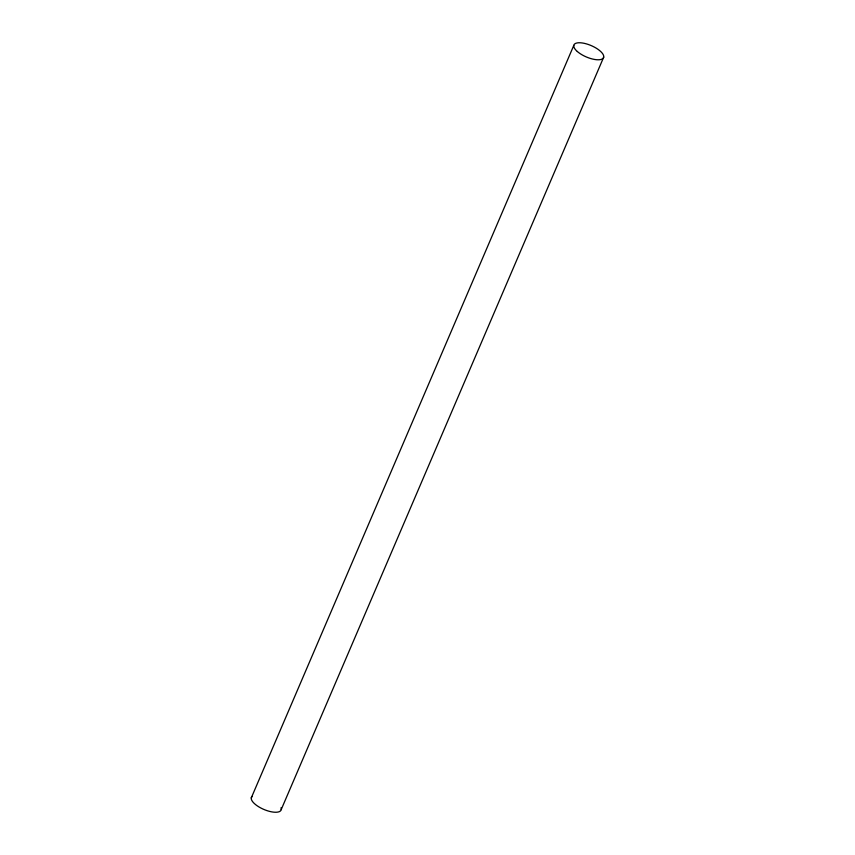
<?xml version="1.0" encoding="UTF-8"?>
<svg xmlns="http://www.w3.org/2000/svg" width="855" height="855" viewBox="0 0 855 855"><rect width="100%" height="100%" fill="white"/><g stroke="black" fill="none" stroke-linecap="round" stroke-linejoin="round"><path stroke-width="1.28" d="M251.285 797.865L573.791 45.411M281.21 809.589L603.716 57.135M281.017 807.783A16.117 6.188 23.2 0 1 265.029 809.92A16.117 6.188 23.2 0 1 252.118 796.465M577.317 51.503A16.117 6.188 23.2 0 0 602.882 58.535A16.117 6.188 23.2 0 0 586.06 43.776A16.117 6.188 23.2 0 0 577.317 51.503"/></g></svg>
